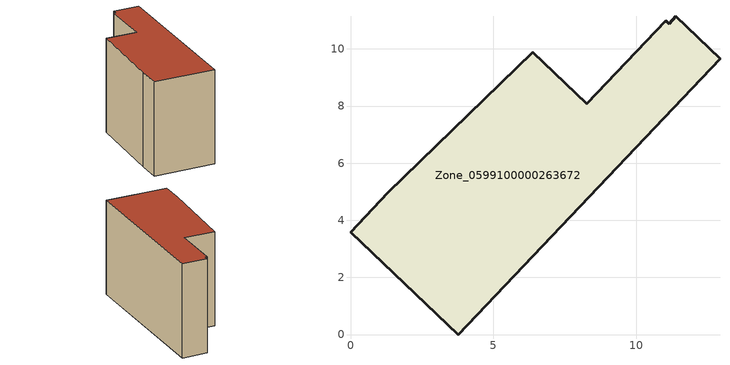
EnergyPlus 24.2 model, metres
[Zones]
Zone_0599100000263672
 floor ground (C_G): 11.38,11.14 12.94,9.66 3.77,0 0,3.59 1.31,4.96 6.39,9.88 8.28,8.08 11.04,10.99 11.15,10.88 z3.14
 wall outside (C_F): 1.31,4.96 0,3.59 3.77,0 12.94,9.66 11.38,11.14 11.15,10.88 11.04,10.99 8.28,8.08 6.39,9.88 1.31,4.96 z3.14:11.11
 roof outside (C_R): 12.94,9.66 11.38,11.14 11.15,10.88 11.04,10.99 8.28,8.08 6.39,9.88 1.31,4.96 0,3.59 3.77,0 z11.11
[BUILDING]
Pand.0599100000263672: North Axis=0; Terrain=City; Loads Convergence Tolerance Value=0.04; Temperature Convergence Tolerance Value=0.4; Solar Distribution=FullExterior; Maximum Number of Warmup Days=25; Minimum Number of Warmup Days=1
[Site:Location]
Rotterdam.The.Hague.AP_ZH_NLD Design_Conditions: Latitude=51.96; Longitude=4.45; Time Zone=1; Elevation=-4.5
[SITE:GROUNDTEMPERATURE:BUILDINGSURFACE]
18, 18, 18, 18, 18, 18, 18, 18, 18, 18, 18, 18
[MATERIAL] Thermal Absorptance=0.9; Solar Absorptance=0.7; Visible Absorptance=0.7
Name | Roughness | Thickness | Conductivity | Density | Specific Heat
G.TC.1975-1991 | MediumSmooth | 0.15 | 0.288461 | 540 | 1210
F.TC.1975-1991 | Rough | 0.3 | 0.230769 | 1920 | 840
R.TC.1975-1991 | MediumRough | 0.2 | 0.153846 | 1500 | 1000
[CONSTRUCTION]
C_G: G.TC.1975-1991
C_F: F.TC.1975-1991
C_R: R.TC.1975-1991
[ZONE]
Zone_0599100000263672: Type=1; Multiplier=1; Ceiling Height=Autocalculate; Volume=Autocalculate; Floor Area=autocalculate; Part of Total Floor Area=Yes
[ZONEINFILTRATION:DESIGNFLOWRATE]
Infil_Zone_0599100000263672: Zone or ZoneList or Space or SpaceList=Zone_0599100000263672; Schedule=AlwaysOn; Design Flow Rate Calculation Method=Flow/Area; Flow Rate per Floor Area=0.003; Constant Term Coefficient=1; Temperature Term Coefficient=0; Velocity Term Coefficient=0; Velocity Squared Term Coefficient=0
[HVACTEMPLATE:ZONE:IDEALLOADSAIRSYSTEM]
Zone_0599100000263672: Maximum Heating Supply Air Temperature=50; Minimum Cooling Supply Air Temperature=13; Maximum Heating Supply Air Humidity Ratio=0.0156; Minimum Cooling Supply Air Humidity Ratio=0.0077; Heating Limit=NoLimit; Cooling Limit=NoLimit; Dehumidification Control Type=ConstantSensibleHeatRatio; Cooling Sensible Heat Ratio=0.7; Dehumidification Setpoint=60; Humidification Control Type=None; Humidification Setpoint=30; Outdoor Air Method=None; Outdoor Air Flow Rate per Person=0.00944; Outdoor Air Flow Rate per Zone Floor Area=0; Outdoor Air Flow Rate per Zone=0; Demand Controlled Ventilation Type=None; Outdoor Air Economizer Type=NoEconomizer; Heat Recovery Type=None; Sensible Heat Recovery Effectiveness=0.7; Latent Heat Recovery Effectiveness=0.65
[ZONECONTROL:THERMOSTAT]
ThermostatControl_Zone_0599100000263672: Zone or ZoneList=Zone_0599100000263672; Control Type Schedule=DualSetpointControlType; Control 1=Thermostat_Zone_0599100000263672; Temperature Difference Between Cutout And Setpoint=0
[THERMOSTATSETPOINT:DUALSETPOINT]
Thermostat_Zone_0599100000263672: Heating Setpoint Temperature Schedule=HeatingSetpoint_Zone_0599100000263672; Cooling Setpoint Temperature Schedule=CoolingSetpoint_Zone_0599100000263672
[SCHEDULE:COMPACT]
HeatingSetpoint_Zone_0599100000263672: Through: 12/31, For: AllDays, Until: 24:00, 21
CoolingSetpoint_Zone_0599100000263672: Through: 12/31, For: AllDays, Until: 24:00, 24
DualSetpointControlType: Through: 12/31, For: AllDays, Until: 24:00, 4
AlwaysOn: Through: 12/31, For: AllDays, Until: 24:00, 1
